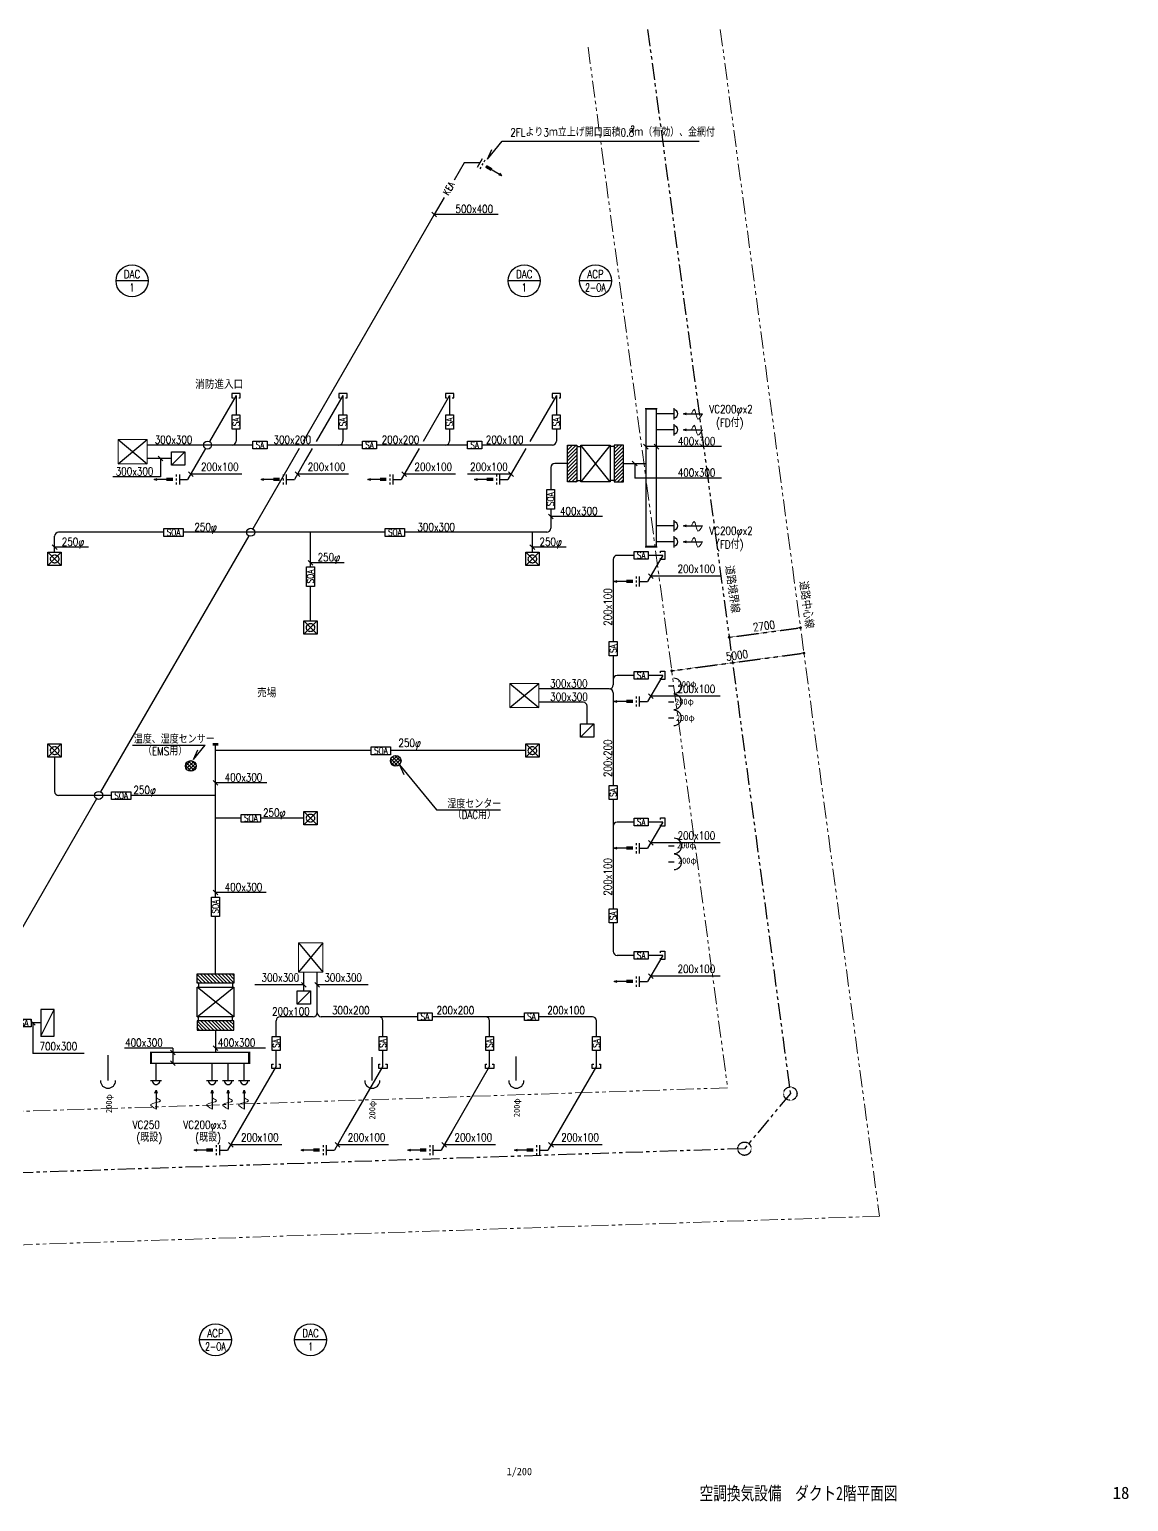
# Model space of a CAD drawing. Header units: millimetres. Extents: x 16327 to 175141, y 1745 to 56935.
# Drawn here: x 133956 to 175141, y 1745 to 56935 of the extents above; entities that cross this region are included whole.
import ezdxf
from ezdxf.enums import TextEntityAlignment as Align

# ---------------------------------------------------------------- set-up
doc = ezdxf.new("R2010")
doc.units = ezdxf.units.MM
doc.header["$LTSCALE"] = 0.2
doc.linetypes.add('DASHED', pattern=[19.05, 12.7, -6.35])
doc.linetypes.add('PHANTOM', pattern=[63.5, 31.75, -6.35, 6.35, -6.35, 6.35, -6.35])
doc.layers.get('Defpoints').update_dxf_attribs({"color": 5})
doc.layers.add('00_既設VC', color=191, linetype='Continuous', plot=False)
doc.layers.add('hojo', color=165, linetype='Continuous', plot=False)
for name, color, linetype in [('00_確認事項', 10, 'DASHED'), ('10機器､器具', 2, 'Continuous'), ('1_機器番号', 3, 'Continuous'), ('21OA(外気ダクト)', 4, 'Continuous'), ('22EA(排気ダクト)', 1, 'Continuous'), ('23SA(給気ダクト)', 4, 'Continuous'), ('24RA(還気ダクト)', 6, 'Continuous'), ('25SOA(空調外気）', 4, 'Continuous'), ('91引出線､表', 7, 'Continuous'), ('92設備記述', 3, 'Continuous'), ('93継手､その他', 2, 'Continuous'), ('94吹出､吸込', 3, 'Continuous'), ('A_境界線', 9, 'PHANTOM'), ('A_室名', 8, 'Continuous'), ('枠内記述', 3, 'Continuous')]:
    doc.layers.add(name, color=color, linetype=linetype)
doc.styles.add('Dim', font='simplex.shx', dxfattribs={"width": 0.8, "bigfont": 'extfont2.shx'})
doc.styles.add('ROMANS', font='romans.shx', dxfattribs={"bigfont": 'bigfont.shx'})
doc.styles.get("Standard").update_dxf_attribs({"font": 'simplex.shx', "width": 0.8, "bigfont": 'extfont2.shx'})
doc.styles.add('STYLE1', font='MS Gothic.ttf')
doc.styles.add('ゴシック', font='MS Gothic.ttf', dxfattribs={"height": 4})
doc.dimstyles.new('1-100', dxfattribs={"dimscale": 100, "dimtxt": 3, "dimasz": 1, "dimexe": 1, "dimexo": 1, "dimgap": 1, "dimtad": 1, "dimdec": 1, "dimrnd": 0.5, "dimdsep": 46, "dimtxsty": 'Dim', "dimblk": 'DOT', "dimcen": 2.5, "dimclrd": 256, "dimclre": 256, "dimclrt": 256, "dimadec": 0, "dimazin": 0, "dimtfac": 1, "dimtdec": 1, "dimtix": 1, "dimtmove": 2, "dimatfit": 3, "dimldrblk": 'OPEN30', "dimfxl": 1, "dimlwd": -1, "dimlwe": -1, "dimarcsym": 1})

# ---------------------------------------------------------------- blocks, each defined once
blk = doc.blocks.new('空調機（ACP）')
at = {"color": 0, "lineweight": 20}
blk.add_lwpolyline([(-455, 455), (455, 455), (455, -455), (-455, -455)], close=True, dxfattribs=at)
blk = doc.blocks.new('ベントキャップ')
at = {"layer": '10機器､器具'}
blk.add_line((0, -175), (0, 175), dxfattribs=at)
blk.add_arc((0, 0), 120, 270, 90, dxfattribs=at)
blk = doc.blocks.new('吸込B')
at = {"layer": '93継手､その他', "color": 3, "lineweight": 0}
blk.add_open_spline([(-594, 0), (-537, 93), (-397, 320), (-376, -278), (-275, -71), (-241, 0)], degree=3, knots=[0, 0, 0, 0, 223.065442, 546.62477, 715.44428, 715.44428, 715.44428, 715.44428], dxfattribs=at)
at = {"layer": '94吹出､吸込'}
for p, q in [((0, 0), (-594, 0)), ((-91, 33), (0, 0)), ((0, 0), (-91, -33))]:
    blk.add_line(p, q, dxfattribs=at)
blk = doc.blocks.new('還・排気角ダクト')
at = {"layer": '24RA(還気ダクト)', "color": 2}
blk.add_line((300, 300), (-300, -300), dxfattribs=at)
blk.add_lwpolyline([(-300, -300), (-300, 300), (300, 300), (300, -300)], close=True, dxfattribs=at)
blk = doc.blocks.new('給気角ダクト')
at = {"layer": '23SA(給気ダクト)', "color": 2}
for p, q in [((300, 300), (-300, -300)), ((-300, 300), (300, -300))]:
    blk.add_line(p, q, dxfattribs=at)
blk.add_lwpolyline([(-300, -300), (-300, 300), (300, 300), (300, -300)], close=True, dxfattribs=at)
blk = doc.blocks.new('フランジ')
at = {"layer": '10機器､器具'}
for p, q in [((-70, -100), (-70, 100)), ((0, 100), (0, -100))]:
    blk.add_line(p, q, dxfattribs=at)
blk = doc.blocks.new('SY55')
at = {"layer": '10機器､器具'}
for p, q in [((0, -192), (0, 192)), ((115, 115), (115, 192)), ((115, -38), (115, 38)), ((115, -192), (115, -115))]:
    blk.add_line(p, q, dxfattribs=at)
blk = doc.blocks.new('吹出')
at = {"layer": '94吹出､吸込'}
for p, q in [((0, 32.998625), (192.5, 32.998625)), ((0, 0), (577.5, 0)), ((486.83415, 32.998625), (577.5, 0)), ((577.5, 0), (486.83415, -32.998625)), ((0, -32.998625), (192.5, -32.998625))]:
    blk.add_line(p, q, dxfattribs=at)
blk = doc.blocks.new('SOA')
at = {"layer": 'hojo'}
blk.add_lwpolyline([(-369, 145), (361, 145), (361, -145), (-369, -145)], close=True, dxfattribs=at)
at = {"layer": '25SOA(空調外気）', "color": 3, "width": 0.8}
blk.add_text('SOA', height=250, dxfattribs=at).set_placement((0, -122), align=Align.CENTER)
blk = doc.blocks.new('SA')
at = {"layer": 'hojo'}
blk.add_lwpolyline([(-265, 145), (265, 145), (265, -145), (-265, -145)], close=True, dxfattribs=at)
at = {"layer": '23SA(給気ダクト)', "color": 3, "width": 0.8}
blk.add_text('SA', height=250, dxfattribs=at).set_placement((0, -124), align=Align.CENTER)
blk = doc.blocks.new('_Dot')
at = {"color": 0, "linetype": 'ByBlock', "lineweight": -2}
blk.add_line((-0.5, 0), (-1, 0), dxfattribs=at)
at = {"color": 0, "linetype": 'ByBlock', "const_width": 0.5}
blk.add_lwpolyline([(-0.25, 0, 1), (0.25, 0, 1)], format="xyb", close=True, dxfattribs=at)
blk = doc.blocks.new('*D28')
at = {"layer": 'A_境界線', "transparency": 16777216}
blk.add_line((160274, 34159), (162751, 34491), dxfattribs=at)
at = {"layer": 'Defpoints', "color": 0, "transparency": 16777216}
for p in [(162851, 34505), (162851, 34505), (160175, 34146)]:
    blk.add_point(p, dxfattribs=at)
at = {"layer": 'A_境界線', "transparency": 16777216, "xscale": 100, "yscale": 100, "zscale": 100}
for p, rotation in [((162851, 34505), 7.63430571299532), ((160175, 34146), 187.6343057129953)]:
    blk.add_blockref('_Dot', p, dxfattribs=dict(at, rotation=rotation))
at = {"layer": 'A_境界線', "transparency": 16777216, "insert": (161479, 34573), "char_height": 300, "attachment_point": 5, "rotation": 7.6343, "style": 'Dim'}
blk.add_mtext('2700', dxfattribs=at)
blk = doc.blocks.new('_Open30')
at = {"color": 0, "linetype": 'ByBlock', "lineweight": -2}
for p, q in [((-1, 0.27), (0, 0)), ((0, 0), (-1, -0.27)), ((0, 0), (-1, 0))]:
    blk.add_line(p, q, dxfattribs=at)
blk = doc.blocks.new('*D29')
at = {"layer": 'A_境界線', "transparency": 16777216}
blk.add_line((158121, 32903), (162879, 33541), dxfattribs=at)
at = {"layer": 'Defpoints', "color": 0, "transparency": 16777216}
for p in [(162978, 33554), (162978, 33554), (158022, 32890)]:
    blk.add_point(p, dxfattribs=at)
at = {"layer": 'A_境界線', "transparency": 16777216, "xscale": 100, "yscale": 100, "zscale": 100}
for p, rotation in [((162978, 33554), 7.634305712995256), ((158022, 32890), 187.6343057129953)]:
    blk.add_blockref('_Dot', p, dxfattribs=dict(at, rotation=rotation))
at = {"layer": 'A_境界線', "transparency": 16777216, "insert": (160467, 33470), "char_height": 300, "attachment_point": 5, "rotation": 7.6343, "style": 'Dim'}
blk.add_mtext('5000', dxfattribs=at)
blk = doc.blocks.new('センター')
at = {"layer": '10機器､器具'}
h = blk.add_hatch(dxfattribs=at)
h.set_pattern_fill('NET', scale=30, angle=45)
h.set_pattern_definition([(45, (-139964.98, -39772.89), (-67.35192, 67.35192), []), (135, (-139964.98, -39772.89), (-67.35192, -67.35192), [])])
edge = h.paths.add_edge_path()
edge.add_arc((0, 0), 200, 0, 360)
blk.add_circle((0, 0), 200, dxfattribs=at)

msp = doc.modelspace()

# ---------------------------------------------------------------- hatches: boundary and pattern name
at = {"layer": '10機器､器具', "linetype": 'Continuous'}
h = msp.add_hatch(dxfattribs=at)
h.set_pattern_fill('ANSI31', scale=30, angle=-180)
h.set_pattern_definition([(225, (437049.28, 28553.76), (67.35192, -67.35192), [])])
h.paths.add_polyline_path([(154465.65, 39971.88), (154115.65, 39971.88), (154115.65, 41351.88), (154465.65, 41351.88)])
h = msp.add_hatch(dxfattribs=at)
h.set_pattern_fill('ANSI31', scale=30, angle=-180)
h.set_pattern_definition([(225, (437149.28, 28553.76), (67.35192, -67.35192), [])])
h.paths.add_polyline_path([(155865.65, 39971.88), (156215.65, 39971.88), (156215.65, 41351.88), (155865.65, 41351.88)])
h = msp.add_hatch(dxfattribs=at)
h.set_pattern_fill('ANSI31', scale=30, angle=-270)
h.set_pattern_definition([(135, (128817.94, -261409.67), (-67.35192, -67.35192), [])])
h.paths.add_polyline_path([(140236.06, 21173.96), (140236.06, 21523.96), (141616.06, 21523.96), (141616.06, 21173.96)])
h = msp.add_hatch(dxfattribs=at)
h.set_pattern_fill('ANSI31', scale=30, angle=-270)
h.set_pattern_definition([(135, (128817.94, -261509.67), (-67.35192, -67.35192), [])])
h.paths.add_polyline_path([(140236.06, 19773.96), (140236.06, 19423.96), (141616.06, 19423.96), (141616.06, 19773.96)])

# ---------------------------------------------------------------- linework, layer by layer
at = {"layer": '00_既設VC'}
for p, q in [((157904.47, 32325), (158100, 32325)), ((157904.47, 31725), (158100, 31725)), ((157904.47, 31125), (158100, 31125)), ((157904.47, 26325), (158110, 26325)), ((157904.47, 25725), (158110, 25725)), ((136900, 17525), (136900, 18475)), ((146802.32, 17525), (146802.32, 18407.3)), ((152200, 17525), (152200, 18426.51))]:
    msp.add_line(p, q, dxfattribs=at)
for centre, start, end in [((158100, 32325), 270, 90), ((158100, 31725), 270, 90), ((158100, 31125), 270, 90), ((158110, 26325), 270, 90), ((158110, 25725), 270, 90), ((136900, 17525), 180, 0), ((146802.32, 17525), 180, 0), ((152200, 17525), 180, 0)]:
    msp.add_arc(centre, 284.96, start, end, dxfattribs=at)
at = {"layer": '10機器､器具'}
for p, q in [((137274, 40649.43), (138366, 41559.43)), ((137274, 41559.43), (138366, 40649.43)), ((151950.52, 31508.52), (153042.52, 32418.52)), ((151950.52, 32418.52), (153042.52, 31508.52)), ((144033.57, 22686.58), (144943.57, 21594.58)), ((144943.57, 22686.58), (144033.57, 21594.58))]:
    msp.add_line(p, q, dxfattribs=at)
at = {"layer": '10機器､器具', "linetype": 'Continuous'}
for p, q in [((154465.65, 41301.88), (154615.65, 41301.88)), ((155715.65, 39971.88), (154615.65, 41351.88)), ((155715.65, 41351.88), (154615.65, 39971.88)), ((155865.65, 41301.88), (155715.65, 41301.88)), ((154465.65, 40021.88), (154615.65, 40021.88)), ((155865.65, 40021.88), (155715.65, 40021.88)), ((140236.06, 19923.96), (141616.06, 21023.96)), ((141616.06, 19923.96), (140236.06, 21023.96)), ((140286.06, 21173.96), (140286.06, 21023.96)), ((141566.06, 21173.96), (141566.06, 21023.96)), ((140286.06, 19773.96), (140286.06, 19923.96)), ((141566.06, 19773.96), (141566.06, 19923.96))]:
    msp.add_line(p, q, dxfattribs=at)
for points in [[(154465.65, 39971.88), (154115.65, 39971.88), (154115.65, 41351.88), (154465.65, 41351.88)], [(155715.65, 41351.88), (155715.65, 39971.88), (154615.65, 39971.88), (154615.65, 41351.88)], [(155865.65, 39971.88), (156215.65, 39971.88), (156215.65, 41351.88), (155865.65, 41351.88)], [(140236.06, 21173.96), (140236.06, 21523.96), (141616.06, 21523.96), (141616.06, 21173.96)], [(141616.06, 19923.96), (140236.06, 19923.96), (140236.06, 21023.96), (141616.06, 21023.96)], [(140236.06, 19773.96), (140236.06, 19423.96), (141616.06, 19423.96), (141616.06, 19773.96)]]:
    msp.add_lwpolyline(points, close=True, dxfattribs=at)
at = {"layer": '1_機器番号'}
for p, q in [((138400, 47509.89), (137200, 47509.89)), ((153096.52, 47509.89), (151896.52, 47509.89)), ((155765.65, 47509.89), (154565.65, 47509.89)), ((141526.06, 7805.91), (140326.06, 7805.91)), ((145088.57, 7805.91), (143888.57, 7805.91))]:
    msp.add_line(p, q, dxfattribs=at)
for centre in [(137800, 47509.89), (152496.52, 47509.89), (155165.65, 47509.89), (140926.06, 7805.91), (144488.57, 7805.91)]:
    msp.add_circle(centre, 600, dxfattribs=at)
at = {"layer": '21OA(外気ダクト)'}
for p, q in [((157029, 42725), (157479, 42725)), ((157054, 42725), (157054, 42700)), ((157054, 42700), (157054, 37550)), ((157454, 42700), (157054, 42700)), ((157454, 42700), (157454, 42725)), ((157454, 37550), (157454, 42700)), ((158109.95, 42525), (157454, 42525)), ((158109.95, 41925), (157454, 41925)), ((156215.65, 40661.88), (157054, 40661.88)), ((152800, 37334.25), (152800, 38084.25)), ((158109.95, 38325), (157454, 38325)), ((157454, 37550), (157054, 37550)), ((157054, 37550), (157054, 37525)), ((158109.95, 37725), (157454, 37725)), ((157454, 37525), (157454, 37550)), ((157479, 37525), (157029, 37525)), ((140926.06, 19423.96), (140926.06, 18580.96)), ((138499.96, 18155.96), (138499.96, 18605.96)), ((138524.96, 18580.96), (138499.96, 18580.96)), ((138524.96, 18180.96), (138524.96, 18580.96)), ((142175, 18580.96), (138524.96, 18580.96)), ((142175, 18180.96), (142175, 18580.96)), ((142200, 18580.96), (142175, 18580.96)), ((142200, 18605.96), (142200, 18155.96)), ((138499.96, 18180.96), (138524.96, 18180.96)), ((138524.96, 18180.96), (142175, 18180.96)), ((138699.96, 17525.01), (138699.96, 18180.96)), ((140800, 17525.01), (140800, 18180.96)), ((141400, 17525.01), (141400, 18180.96)), ((142000, 17525.01), (142000, 18180.96)), ((142175, 18180.96), (142200, 18180.96))]:
    msp.add_line(p, q, dxfattribs=at)
at = {"layer": '22EA(排気ダクト)'}
for p, q in [((150241.63, 51934.2), (149869.05, 51288.88)), ((150836.84, 51934.2), (150241.63, 51934.2)), ((149493.89, 50639.07), (149124.91, 49999.98))]:
    msp.add_line(p, q, dxfattribs=at)
at = {"layer": '22EA(排気ダクト)', "color": 2}
msp.add_line((134382.18, 19189.5), (134882.18, 20189.5), dxfattribs=at)
msp.add_lwpolyline([(134382.18, 19189.5), (134882.18, 19189.5), (134882.18, 20189.5), (134382.18, 20189.5)], close=True, dxfattribs=at)
at = {"layer": '23SA(給気ダクト)', "color": 2}
for p, q in [((141856.25, 43290.93), (141543.75, 43290.93)), ((141543.75, 43290.93), (141543.75, 43128.43)), ((141543.75, 43128.43), (141600, 43128.43)), ((141800, 43128.43), (141856.25, 43128.43)), ((141856.25, 43128.43), (141856.25, 43290.93)), ((145856.25, 43290.93), (145543.75, 43290.93)), ((145543.75, 43290.93), (145543.75, 43128.43)), ((145543.75, 43128.43), (145600, 43128.43)), ((145800, 43128.43), (145856.25, 43128.43)), ((145856.25, 43128.43), (145856.25, 43290.93)), ((149856.25, 43290.93), (149543.75, 43290.93)), ((149543.75, 43290.93), (149543.75, 43128.43)), ((149543.75, 43128.43), (149600, 43128.43)), ((149800, 43128.43), (149856.25, 43128.43)), ((149856.25, 43128.43), (149856.25, 43290.93)), ((153856.25, 43290.93), (153543.75, 43290.93)), ((153543.75, 43290.93), (153543.75, 43128.43)), ((153543.75, 43128.43), (153600, 43128.43)), ((153800, 43128.43), (153856.25, 43128.43)), ((153856.25, 43128.43), (153856.25, 43290.93)), ((157603.82, 37319.33), (157603.82, 37375.58)), ((157603.82, 37375.58), (157766.32, 37375.58)), ((157603.82, 37063.08), (157603.82, 37119.33)), ((157766.32, 37063.08), (157603.82, 37063.08)), ((157766.32, 37375.58), (157766.32, 37063.08)), ((157603.82, 32819.33), (157603.82, 32875.58)), ((157603.82, 32875.58), (157766.32, 32875.58)), ((157603.82, 32563.08), (157603.82, 32619.33)), ((157766.32, 32563.08), (157603.82, 32563.08)), ((157766.32, 32875.58), (157766.32, 32563.08)), ((157603.82, 27319.33), (157603.82, 27375.58)), ((157603.82, 27375.58), (157766.32, 27375.58)), ((157603.82, 27063.08), (157603.82, 27119.33)), ((157766.32, 27063.08), (157603.82, 27063.08)), ((157766.32, 27375.58), (157766.32, 27063.08)), ((157603.82, 22319.33), (157603.82, 22375.58)), ((157603.82, 22375.58), (157766.32, 22375.58)), ((157603.82, 22063.08), (157603.82, 22119.33)), ((157766.32, 22375.58), (157766.32, 22063.08)), ((157766.32, 22063.08), (157603.82, 22063.08)), ((143043.75, 17986.55), (143043.75, 18149.05)), ((143043.75, 18149.05), (143100, 18149.05)), ((143356.25, 17986.55), (143043.75, 17986.55)), ((143300, 18149.05), (143356.25, 18149.05)), ((143356.25, 18149.05), (143356.25, 17986.55)), ((147043.75, 17986.55), (147043.75, 18149.05)), ((147043.75, 18149.05), (147100, 18149.05)), ((147356.25, 17986.55), (147043.75, 17986.55)), ((147300, 18149.05), (147356.25, 18149.05)), ((147356.25, 18149.05), (147356.25, 17986.55)), ((151043.75, 17986.55), (151043.75, 18149.05)), ((151043.75, 18149.05), (151100, 18149.05)), ((151356.25, 17986.55), (151043.75, 17986.55)), ((151300, 18149.05), (151356.25, 18149.05)), ((151356.25, 18149.05), (151356.25, 17986.55)), ((155043.75, 17986.55), (155043.75, 18149.05)), ((155043.75, 18149.05), (155100, 18149.05)), ((155356.25, 17986.55), (155043.75, 17986.55)), ((155300, 18149.05), (155356.25, 18149.05)), ((155356.25, 18149.05), (155356.25, 17986.55))]:
    msp.add_line(p, q, dxfattribs=at)
at = {"layer": '23SA(給気ダクト)'}
for p, q in [((141700, 43209.68), (141700, 42484.05)), ((145700, 43209.68), (145700, 42484.05)), ((149700, 43209.68), (149700, 42484.05)), ((153700, 43209.68), (153700, 42484.05)), ((141700, 41954.05), (141700, 41504.43)), ((145700, 41954.05), (145700, 41504.43)), ((149700, 41954.05), (149700, 41504.43)), ((153700, 41954.05), (153700, 41504.43)), ((142330.43, 41354.43), (138365.41, 41354.43)), ((146434.49, 41354.43), (142860.43, 41354.43)), ((150374.47, 41354.43), (146964.49, 41354.43)), ((153550, 41354.43), (150904.47, 41354.43)), ((140291.35, 40769.81), (139882.99, 40062.51)), ((144291.35, 40769.81), (143882.99, 40062.51)), ((148291.35, 40769.81), (147882.99, 40062.51)), ((152291.35, 40769.81), (151882.99, 40062.51)), ((139585.38, 40062.51), (139882.99, 40062.51)), ((143585.38, 40062.51), (143882.99, 40062.51)), ((147585.38, 40062.51), (147882.99, 40062.51)), ((151585.38, 40062.51), (151882.99, 40062.51)), ((155829.82, 37069.33), (155829.82, 33986.53)), ((156614.79, 37219.33), (155979.82, 37219.33)), ((157685.07, 37219.33), (157144.79, 37219.33)), ((157527.05, 36945.64), (157118.69, 36238.34)), ((156821.09, 36238.34), (157118.69, 36238.34)), ((155829.82, 33456.53), (155829.82, 32363.52)), ((156614.79, 32719.33), (155979.82, 32719.33)), ((157685.07, 32719.33), (157144.79, 32719.33)), ((155679.82, 32213.52), (153041.93, 32213.52)), ((155829.82, 32063.52), (155829.82, 28594.23)), ((157527.05, 32445.64), (157118.69, 31738.34)), ((156821.09, 31738.34), (157118.69, 31738.34)), ((155829.82, 28064.23), (155829.82, 23969.22)), ((156614.79, 27219.33), (155979.82, 27219.33)), ((157685.07, 27219.33), (157144.79, 27219.33)), ((157527.05, 26945.64), (157118.69, 26238.34)), ((156821.09, 26238.34), (157118.69, 26238.34)), ((155829.82, 23439.22), (155829.82, 22369.33)), ((156614.79, 22219.33), (155979.82, 22219.33)), ((157685.07, 22219.33), (157144.79, 22219.33)), ((144738.57, 20073.04), (144738.57, 21595.17)), ((157527.05, 21945.64), (157118.69, 21238.34)), ((156821.09, 21238.34), (157118.69, 21238.34)), ((144588.57, 19923.04), (143350, 19923.04)), ((148512.01, 19923.04), (144888.57, 19923.04)), ((152503.82, 19923.04), (149042.01, 19923.04)), ((155050, 19923.04), (153033.82, 19923.04)), ((134382.18, 19689.5), (134023.38, 19689.5)), ((143200, 19185.42), (143200, 19773.04)), ((147200, 19185.42), (147200, 19773.04)), ((151200, 19185.42), (151200, 19773.04)), ((155200, 19185.42), (155200, 19773.04)), ((143200, 18067.8), (143200, 18655.42)), ((147200, 18067.8), (147200, 18655.42)), ((151200, 18067.8), (151200, 18655.42)), ((155200, 18067.8), (155200, 18655.42)), ((141791.35, 15627.93), (141382.99, 14920.63)), ((145791.35, 15627.93), (145382.99, 14920.63)), ((149791.35, 15627.93), (149382.99, 14920.63)), ((153791.35, 15627.93), (153382.99, 14920.63)), ((141085.38, 14920.63), (141382.99, 14920.63)), ((145085.38, 14920.63), (145382.99, 14920.63)), ((149085.38, 14920.63), (149382.99, 14920.63)), ((153085.38, 14920.63), (153382.99, 14920.63))]:
    msp.add_line(p, q, dxfattribs=at)
for centre, start, end in [((141550, 41504.43), 270, 0), ((145550, 41504.43), 270, 0), ((149550, 41504.43), 270, 0), ((153550, 41504.43), 270, 0), ((155979.82, 37069.33), 90, 180), ((155979.82, 32569.33), 90, 180), ((155679.82, 32363.52), 270, 0), ((155679.82, 32063.52), 0, 90), ((155979.82, 27069.33), 90, 180), ((155979.82, 22369.33), 180, 270), ((143350, 19773.04), 90, 180), ((144588.57, 20073.04), 270, 0), ((144888.57, 20073.04), 180, 270), ((147050, 19773.04), 0, 90), ((151050, 19773.04), 0, 90), ((155050, 19773.04), 0, 90)]:
    msp.add_arc(centre, 150, start, end, dxfattribs=at)
at = {"layer": '24RA(還気ダクト)'}
for p, q in [((139274.46, 40854.43), (138365.41, 40854.43)), ((154703, 31713.52), (153042.46, 31713.52)), ((154853, 30900.36), (154853, 31563.52)), ((144238.57, 20898.32), (144238.57, 21594.64))]:
    msp.add_line(p, q, dxfattribs=at)
msp.add_arc((154703, 31563.52), 150, 0, 90, dxfattribs=at)
at = {"layer": '25SOA(空調外気）'}
for p, q in [((153489.57, 40511.88), (153489.57, 39686.01)), ((154115.65, 40661.88), (153639.57, 40661.88)), ((153489.57, 38956.01), (153489.57, 38234.25)), ((138987.67, 38084.25), (135050, 38084.25)), ((147281.14, 38084.25), (139717.67, 38084.25)), ((144486.5, 36783.45), (144486.5, 38084.25)), ((153339.57, 38084.25), (148011.14, 38084.25)), ((134900, 37334.25), (134900, 37934.25)), ((144486.5, 34760.61), (144486.5, 36053.45)), ((140926.06, 24407.75), (140926.06, 30099.06)), ((146756.31, 29899.06), (140926.06, 29899.06)), ((152550, 29899.06), (147486.31, 29899.06)), ((134900, 29649.06), (134900, 28367.12)), ((137024.39, 28217.12), (135050, 28217.12)), ((140926.06, 28217.12), (137754.39, 28217.12)), ((141886.03, 27367.21), (140912.86, 27367.21)), ((144236.5, 27367.21), (142616.03, 27367.21)), ((140926.06, 21523.96), (140926.06, 23677.75))]:
    msp.add_line(p, q, dxfattribs=at)
at = {"layer": '25SOA(空調外気）', "color": 2, "linetype": 'DASHED'}
for centre in [(134900, 37084.25), (152800, 37084.25), (144486.5, 34510.61), (134900, 29899.06), (152800, 29899.06), (144486.5, 27367.21)]:
    msp.add_circle(centre, 154, dxfattribs=at)
at = {"layer": '25SOA(空調外気）'}
for centre, start, end in [((153639.57, 40511.88), 90, 180), ((135050, 37934.25), 90, 180), ((153339.57, 38234.25), 270, 0), ((135050, 28367.12), 180, 270)]:
    msp.add_arc(centre, 150, start, end, dxfattribs=at)
at = {"layer": '91引出線､表'}
for p, q in [((151119.15, 52071.54), (151675.35, 52750.32)), ((151119.15, 52071.54), (151283.96, 52436.01)), ((151675.35, 52750.32), (159050.92, 52750.32)), ((149124.91, 49999.98), (144208.42, 41484.34)), ((149036.52, 50088.37), (149213.3, 49911.59)), ((151522.51, 49999.98), (149124.91, 49999.98)), ((141700, 43209.68), (140703.88, 41484.34)), ((145700, 43209.68), (144703.88, 41484.34)), ((149700, 43209.68), (148703.88, 41484.34)), ((153700, 43209.68), (152703.88, 41484.34)), ((138777.36, 40942.82), (138954.14, 40766.04)), ((138865.75, 40854.43), (138865.75, 40164.88)), ((140553.88, 41224.53), (140291.35, 40769.81)), ((144058.42, 41224.53), (142320.39, 38214.16)), ((144553.88, 41224.53), (144291.35, 40769.81)), ((148553.88, 41224.53), (148291.35, 40769.81)), ((152553.88, 41224.53), (152291.35, 40769.81)), ((156965.61, 41381.82), (157142.39, 41205.05)), ((159884.81, 41293.44), (157054, 41293.44)), ((157365.61, 41381.82), (157542.39, 41205.05)), ((139911.61, 40353.57), (140088.39, 40176.79)), ((143911.61, 40353.57), (144088.39, 40176.79)), ((147911.61, 40353.57), (148088.39, 40176.79)), ((151911.61, 40353.57), (152088.39, 40176.79)), ((156546.44, 40750.26), (156723.22, 40573.49)), ((156634.83, 40661.88), (156634.83, 40115.05)), ((138865.75, 40164.88), (137074.6, 40164.88)), ((141915.11, 40265.18), (140000, 40265.18)), ((145915.11, 40265.18), (144000, 40265.18)), ((149915.11, 40265.18), (148000, 40265.18)), ((152000, 40265.18), (150369.57, 40265.18)), ((159884.81, 40115.05), (156634.83, 40115.05)), ((153401.18, 38763.41), (153577.96, 38586.64)), ((155426.17, 38675.03), (153489.57, 38675.03)), ((134811.61, 37612.51), (134988.39, 37435.74)), ((142170.39, 37954.35), (136623.62, 28347.02)), ((152711.61, 37612.51), (152888.39, 37435.74)), ((136168.2, 37524.12), (134900, 37524.12)), ((144398.11, 37031.11), (144574.89, 36854.33)), ((154068.2, 37524.12), (152800, 37524.12)), ((157685.07, 37219.33), (157527.05, 36945.64)), ((145754.7, 36942.72), (144486.5, 36942.72)), ((157147.32, 36529.4), (157324.09, 36352.62)), ((159833.34, 36441.01), (157235.71, 36441.01)), ((157685.07, 32719.33), (157527.05, 32445.64)), ((157147.32, 32029.4), (157324.09, 31852.62)), ((159833.34, 31941.01), (157235.71, 31941.01)), ((137813.97, 30106.98), (140545.22, 30106.98)), ((140104.35, 29568.95), (140545.22, 30106.98)), ((140104.35, 29568.95), (140269.16, 29933.42)), ((147821.52, 29369.51), (149206.18, 27679.69)), ((147821.52, 29369.51), (147986.33, 29005.04)), ((140837.67, 28774.98), (141014.45, 28598.21)), ((142845.49, 28686.6), (140926.06, 28686.6)), ((136473.62, 28087.21), (131700.21, 19819.4)), ((149206.18, 27679.69), (151605.15, 27679.69)), ((157685.07, 27219.33), (157527.05, 26945.64)), ((157147.32, 26529.4), (157324.09, 26352.62)), ((159833.34, 26441.01), (157235.71, 26441.01)), ((140837.67, 24665.41), (141014.45, 24488.63)), ((142823.93, 24577.02), (140926.06, 24577.02)), ((157685.07, 22219.33), (157527.05, 21945.64)), ((157147.32, 21529.4), (157324.09, 21352.62)), ((144238.57, 21117.72), (142401.15, 21117.72)), ((144150.19, 21206.11), (144326.96, 21029.34)), ((144650.19, 21206.11), (144826.96, 21029.34)), ((146653.69, 21117.72), (144738.57, 21117.72)), ((159833.34, 21441.01), (157235.71, 21441.01)), ((133999.34, 19777.89), (134176.11, 19601.11)), ((134087.72, 19689.5), (134087.72, 18541.57)), ((140837.67, 18833.02), (141014.45, 18656.25)), ((136002.83, 18541.57), (134087.72, 18541.57)), ((139325.73, 18744.63), (137514.65, 18744.63)), ((139237.34, 18669.35), (139414.12, 18492.58)), ((139237.34, 18269.35), (139414.12, 18092.58)), ((139325.73, 18744.63), (139325.73, 18176.77)), ((142797.3, 18744.63), (140926.06, 18744.63)), ((143200, 18067.8), (141791.35, 15627.93)), ((147200, 18067.8), (145791.35, 15627.93)), ((151200, 18067.8), (149791.35, 15627.93)), ((155200, 18067.8), (153791.35, 15627.93)), ((141411.61, 15211.69), (141588.39, 15034.91)), ((143415.11, 15123.3), (141500, 15123.3)), ((145411.61, 15211.69), (145588.39, 15034.91)), ((147415.11, 15123.3), (145500, 15123.3)), ((149411.61, 15211.69), (149588.39, 15034.91)), ((151415.11, 15123.3), (149500, 15123.3)), ((153411.61, 15211.69), (153588.39, 15034.91)), ((155415.11, 15123.3), (153500, 15123.3))]:
    msp.add_line(p, q, dxfattribs=at)
at = {"layer": 'A_境界線', "lineweight": 25, "ltscale": 100}
for p, q in [((157119.94, 56935.09), (162467.59, 17038.53)), ((162467.59, 17038.49), (160749.7, 14974.85)), ((160749.7, 14974.88), (124487.66, 13766.87))]:
    msp.add_line(p, q, dxfattribs=at)
at = {"layer": 'A_境界線', "lineweight": 13, "ltscale": 100}
for points in [[(159844.05, 56935.09), (165807.83, 12441.9), (124533.24, 11066.88), (114230.12, 11063.67), (104132.92, 12063.2)], [(154888.37, 56270.85), (160117.96, 17255.13), (124449.2, 16066.86), (114476.22, 16063.75), (104625.47, 17038.88)]]:
    msp.add_lwpolyline(points, dxfattribs=at)
at = {"layer": 'A_境界線', "lineweight": 25}
for centre, radius in [((162467.52, 17038.46), 250.05), ((160749.61, 14974.79), 250.1)]:
    msp.add_circle(centre, radius, dxfattribs=at)
at = {"layer": 'hojo'}
for centre in [(140628.88, 41354.43), (142245.39, 38084.25), (136548.62, 28217.12)]:
    msp.add_circle(centre, 150, dxfattribs=at)

# ---------------------------------------------------------------- block references
at = {"color": 1, "linetype": 'ByBlock', "lineweight": -2, "xscale": 1.2, "yscale": 1.2, "zscale": 1.2}
for p, rotation in [((158468.65, 42524.97), 180), ((158468.65, 41924.96), 180), ((158468.65, 38324.97), 180), ((158468.65, 37724.96), 180), ((138699.92, 17166.32), 89.99999999999999), ((140799.96, 17166.32), 89.99999999999999), ((141399.96, 17166.32), 89.99999999999999), ((141999.96, 17166.32), 89.99999999999999)]:
    msp.add_blockref('吸込B', p, dxfattribs=dict(at, rotation=rotation))
at = {"layer": '00_確認事項'}
for p in [(140000, 29322.48), (147681.67, 29512.48)]:
    msp.add_blockref('センター', p, dxfattribs=at)
at = {"layer": '10機器､器具', "xscale": 1.2, "yscale": 1.2, "zscale": 1.2}
for p in [(158109.95, 42525), (158109.95, 41925), (158109.95, 38325), (158109.95, 37725)]:
    msp.add_blockref('ベントキャップ', p, dxfattribs=at)
at = {"layer": '10機器､器具', "yscale": 1.2, "rotation": 90}
for p in [(137820, 41104.43), (152496.52, 31963.52)]:
    msp.add_blockref('空調機（ACP）', p, dxfattribs=at)
at = {"layer": '10機器､器具', "rotation": 270}
msp.add_blockref('フランジ', (140926.06, 30099.06), dxfattribs=at)
at = {"layer": '10機器､器具', "yscale": 1.2}
msp.add_blockref('空調機（ACP）', (144488.57, 22140.58), dxfattribs=at)
at = {"layer": '10機器､器具', "xscale": 1.2, "yscale": 1.2, "zscale": 1.2, "rotation": 270}
for p in [(138699.96, 17525.01), (140800, 17525.01), (141400, 17525.01), (142000, 17525.01)]:
    msp.add_blockref('ベントキャップ', p, dxfattribs=at)
at = {"layer": '23SA(給気ダクト)', "rotation": 90}
for p in [(141700, 42219.05), (145700, 42219.05), (149700, 42219.05), (153700, 42219.05), (155829.82, 33721.53), (155829.82, 28329.23), (155829.82, 23704.22), (143200, 18920.42), (147200, 18920.42), (151200, 18920.42), (155200, 18920.42)]:
    msp.add_blockref('SA', p, dxfattribs=at)
at = {"layer": '23SA(給気ダクト)'}
for p in [(142595.43, 41354.43), (146699.49, 41354.43), (150639.47, 41354.43), (156879.79, 37219.33), (156879.79, 32719.33), (156879.79, 27219.33), (156879.79, 22219.33), (148777.01, 19923.04), (152768.82, 19923.04), (133758.38, 19689.5)]:
    msp.add_blockref('SA', p, dxfattribs=at)
at = {"layer": '24RA(還気ダクト)', "xscale": 0.8333333333333333, "yscale": 0.8333333333333333, "zscale": 0.8333333333333333}
for p in [(139524.46, 40854.43), (154853, 30650.36), (144238.57, 20648.32)]:
    msp.add_blockref('還・排気角ダクト', p, dxfattribs=at)
at = {"layer": '25SOA(空調外気）', "rotation": 90}
for p in [(153489.57, 39325), (144486.5, 36422.43), (140926.06, 24046.74)]:
    msp.add_blockref('SOA', p, dxfattribs=at)
at = {"layer": '25SOA(空調外気）'}
for p in [(139356.66, 38075.13), (147650.13, 38075.13), (147125.29, 29889.94), (137393.37, 28208), (142255.02, 27358.09)]:
    msp.add_blockref('SOA', p, dxfattribs=at)
at = {"layer": '25SOA(空調外気）', "xscale": 0.8333333333333333, "yscale": 0.8333333333333333, "zscale": 0.8333333333333333}
for p in [(134900, 37084.25), (152800, 37084.25), (144486.5, 34510.61), (134900, 29899.06), (152800, 29899.06), (144486.5, 27367.21)]:
    msp.add_blockref('給気角ダクト', p, dxfattribs=at)
at = {"layer": '93継手､その他', "rotation": 329.9999999999999}
msp.add_blockref('SY55', (150836.84, 51934.2), dxfattribs=at)
at = {"layer": '93継手､その他', "xscale": -1}
for p in [(139585.38, 40062.51), (143585.38, 40062.51), (147585.38, 40062.51), (151585.38, 40062.51), (156821.09, 36238.34), (156821.09, 31738.34), (156821.09, 26238.34), (156821.09, 21238.34), (141085.38, 14920.63), (145085.38, 14920.63), (149085.38, 14920.63), (153085.38, 14920.63)]:
    msp.add_blockref('SY55', p, dxfattribs=at)
at = {"layer": '94吹出､吸込', "yscale": 1.2, "zscale": 1.2}
for p, xscale, rotation in [((151060.69, 51804.96), -1.2, 150), ((139326.9, 40062.51), 1.2, 180), ((143326.9, 40062.51), 1.2, 180), ((147326.9, 40062.51), 1.2, 180), ((151326.9, 40062.51), 1.2, 180), ((156562.61, 36238.34), 1.2, 180), ((156562.61, 31738.34), 1.2, 180), ((156562.61, 26238.34), 1.2, 180), ((156562.61, 21238.34), 1.2, 180), ((140826.9, 14920.63), 1.2, 180), ((144826.9, 14920.63), 1.2, 180), ((148826.9, 14920.63), 1.2, 180), ((152826.9, 14920.63), 1.2, 180)]:
    msp.add_blockref('吹出', p, dxfattribs=dict(at, xscale=xscale, rotation=rotation))

# ---------------------------------------------------------------- texts
at = {"layer": '00_既設VC', "style": 'STYLE1', "width": 1.015267}
for p in [(158246.61, 32217.17), (158149.34, 31554.82), (158181.76, 30943.42), (158220.98, 26166.68), (158257.02, 25593.28)]:
    msp.add_text('200φ', height=225.564, dxfattribs=at).set_placement(p, align=Align.BOTTOM_LEFT)
for p in [(137112.04, 16312.97), (146980.78, 16067.22), (152396.89, 16158.39)]:
    msp.add_text('200φ', height=225.564, rotation=90, dxfattribs=at).set_placement(p, align=Align.BOTTOM_LEFT)
at = {"layer": '1_機器番号'}
for s, width, p in [('DAC', 0.8, (137800, 47759.89)), ('DAC', 0.8, (152496.52, 47759.89)), ('ACP', 0.8, (155165.65, 47759.89)), ('1', 0.7, (137800, 47259.89)), ('1', 0.7, (152496.52, 47259.89)), ('2-OA', 0.7, (155165.65, 47259.89)), ('ACP', 0.8, (140926.06, 8055.91)), ('DAC', 0.8, (144488.57, 8055.91)), ('2-OA', 0.7, (140926.06, 7555.91)), ('1', 0.7, (144488.57, 7555.91))]:
    msp.add_text(s, height=300, dxfattribs=dict(at, width=width)).set_placement(p, align=Align.MIDDLE_CENTER)
at = {"layer": '22EA(排気ダクト)', "color": 3, "width": 0.8}
msp.add_text('KEA', height=250, rotation=60, dxfattribs=at).set_placement((149776.97, 50908.14), align=Align.CENTER)
at = {"layer": '92設備記述', "width": 0.8}
for s, height, p in [('2FLより3ｍ立上げ開口面積0.8ｍ（有効）、金網付', 300, (151975.35, 52925.32)), ('2', 200, (156483.73, 53116.24)), ('500x400', 300, (149921.36, 50055.08)), ('VC200φx2', 300, (159431.37, 42553.52)), ('(FD付)', 300, (159685.49, 42036.97)), ('400x300', 300, (158250.08, 41348.54)), ('400x300', 300, (158250.08, 40170.16)), ('400x300', 300, (153835.96, 38730.13)), ('250φ', 300, (140137, 38127.92)), ('300x300', 300, (148492.38, 38127.92)), ('VC200φx2', 300, (159431.37, 37991.22)), ('250φ', 300, (135168.84, 37579.23)), ('250φ', 300, (153068.84, 37579.23)), ('(FD付)', 300, (159685.49, 37474.67)), ('250φ', 300, (144755.34, 36997.82)), ('温度、湿度センサー', 300, (137868.53, 30169.62)), ('（EMS用）', 300, (138210.33, 29726.83)), ('250φ', 300, (147783.37, 30037.78)), ('400x300', 300, (141272.45, 28741.7)), ('250φ', 300, (137852.32, 28272.22)), ('250φ', 300, (142708.64, 27422.32)), ('湿度センター', 300, (149616.19, 27742.33)), ('（DAC用）', 300, (149813.97, 27338.84)), ('400x300', 300, (141272.45, 24632.13)), ('400x300', 300, (137541.02, 18799.74)), ('400x300', 300, (141012.59, 18799.74)), ('VC250', 300, (137821.89, 15722.58)), ('VC200φx3', 300, (139721.6, 15722.58)), ('(既設)', 300, (137967.35, 15239.9)), ('(既設)', 300, (140170.9, 15239.9))]:
    msp.add_text(s, height=height, dxfattribs=at).set_placement(p)
for s, p in [('300x300', (139354.93, 41554.74)), ('300x200', (143806.27, 41554.74)), ('200x200', (147860.23, 41554.74)), ('200x100', (151762.82, 41554.74)), ('300x300', (137893.43, 40365.19)), ('200x100', (141088.58, 40536.97)), ('200x100', (145088.58, 40536.97)), ('200x100', (149088.58, 40536.97)), ('200x100', (151173.47, 40536.97)), ('200x100', (158947.02, 36712.8)), ('300x300', (154165.93, 32413.83)), ('300x300', (154173.98, 31913.83)), ('200x100', (158947.02, 32212.8)), ('200x100', (158947.02, 26712.8)), ('300x300', (143356.85, 21388.67)), ('300x300', (145710.67, 21388.67)), ('200x100', (158947.02, 21712.8)), ('200x100', (143752.91, 20123.36)), ('300x200', (145997.49, 20162.21)), ('200x200', (149916.32, 20162.21)), ('200x100', (154063.52, 20162.21)), ('700x300', (135039.27, 18813.36)), ('200x100', (142588.58, 15395.09)), ('200x100', (146588.58, 15395.09)), ('200x100', (150588.58, 15395.09)), ('200x100', (154588.58, 15395.09))]:
    msp.add_text(s, height=300, dxfattribs=at).set_placement(p, align=Align.MIDDLE)
for s, p in [('200x100', (155629.51, 35282.15)), ('200x200', (155629.51, 29610.05)), ('200x100', (155629.51, 25163.33))]:
    msp.add_text(s, height=300, rotation=90, dxfattribs=at).set_placement(p, align=Align.MIDDLE)
at = {"layer": 'A_境界線'}
for s, p in [('道路境界線', (160011.91, 36818.83)), ('道路中心線', (162791.44, 36239.43))]:
    msp.add_text(s, height=300, rotation=277.643901, dxfattribs=at).set_placement(p)
at = {"layer": 'A_室名', "style": 'ROMANS'}
msp.add_text('消防進入口', height=300, dxfattribs=at).set_placement((140165.12, 43464.67))
at = {"layer": 'A_室名'}
msp.add_text('売場', height=300, dxfattribs=at).set_placement((142486.86, 32200.79), align=Align.TOP_LEFT)
at = {"layer": '枠内記述', "linetype": 'ByBlock', "lineweight": -2, "style": 'ゴシック'}
msp.add_text('1/200', height=280, dxfattribs=at).set_placement((151835.71, 2732.72))
at = {"layer": '枠内記述', "linetype": 'ByBlock', "lineweight": -2, "style": 'ゴシック', "width": 0.75}
msp.add_text('空調換気設備\u3000ダクト2階平面図', height=500, dxfattribs=at).set_placement((162776.13, 2055.37), align=Align.MIDDLE_CENTER)
at = {"layer": '枠内記述', "style": 'ゴシック'}
msp.add_text('18', height=460, dxfattribs=at).set_placement((174546.42, 1844.04))

# ---------------------------------------------------------------- dimensions: what is measured, and where the dimension line sits
at = {"layer": 'A_境界線'}
for p1, p2, picture, middle in [((160174.55, 34145.89), (162850.59, 34504.58), '*D28', (161479.36, 34573.02)), ((158022.32, 32889.81), (162978, 33554.06), '*D29', (160466.95, 33469.72))]:
    dim = msp.add_aligned_dim(p1=p1, p2=p2, distance=0, dimstyle='1-100', dxfattribs=at)
    dim.commit()
    dim.dimension.update_dxf_attribs({"geometry": picture, "text_midpoint": middle})

doc.saveas('drawing.dxf')
